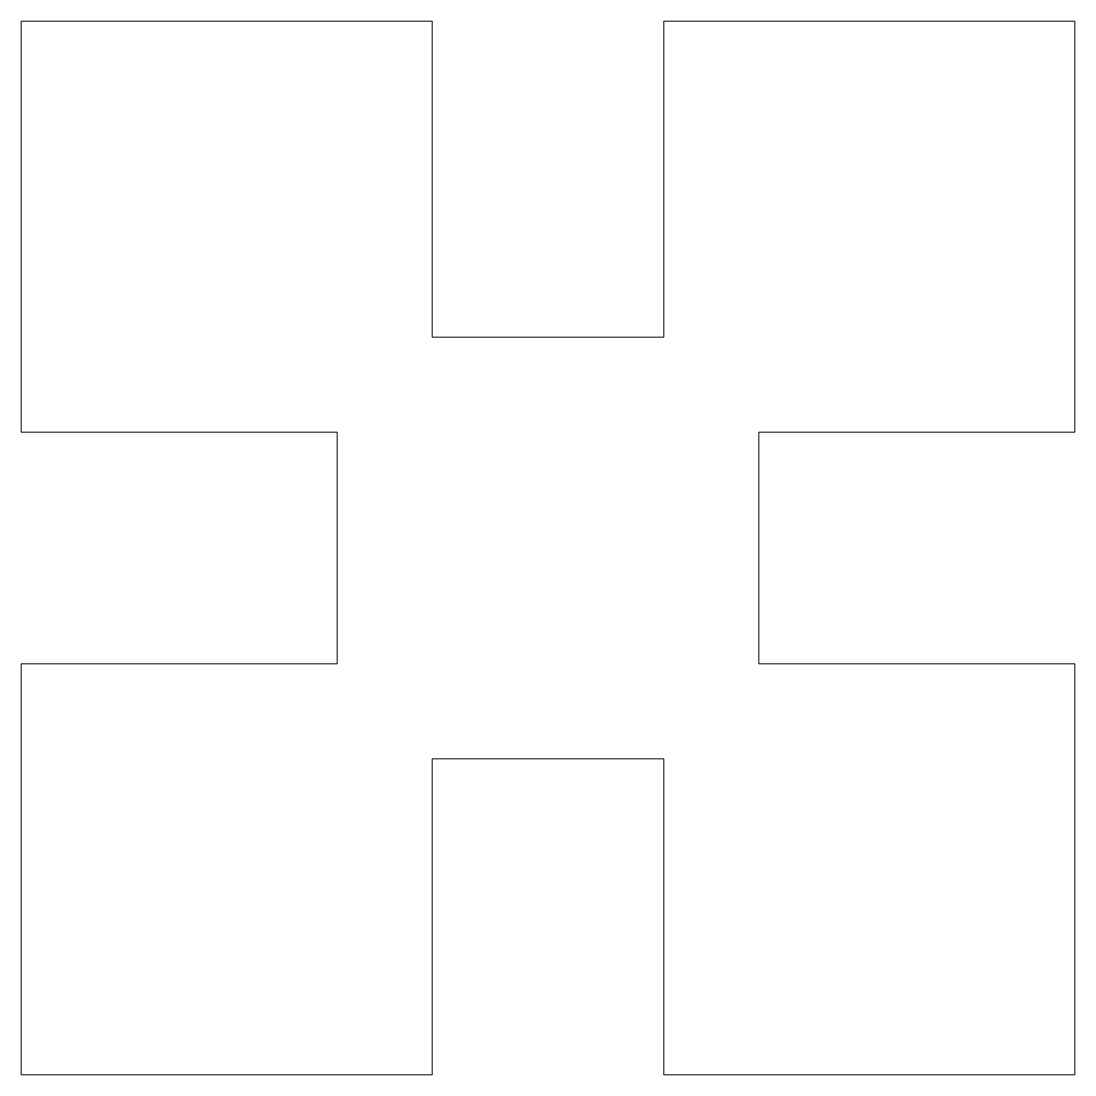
# Model space of a CAD drawing. Header units: inches. Extents: x 4.49 to 5.49, y 3.79 to 4.79.
import ezdxf

# ---------------------------------------------------------------- set-up
doc = ezdxf.new("R2010")
doc.units = ezdxf.units.IN
doc.header["$MEASUREMENT"] = 0
doc.layers.add('CONTINUOUS', color=7, linetype='Continuous', lineweight=0)

msp = doc.modelspace()

# ---------------------------------------------------------------- linework, layer by layer
at = {"layer": 'CONTINUOUS'}
for p, q in [((4.4912, 4.7879), (4.4912, 4.3979)), ((4.8812, 4.7879), (4.4912, 4.7879)), ((4.8812, 4.7879), (4.8812, 4.4879)), ((5.4912, 4.7879), (5.1012, 4.7879)), ((5.1012, 4.4879), (5.1012, 4.7879)), ((5.4912, 4.3979), (5.4912, 4.7879)), ((4.8812, 4.4879), (5.1012, 4.4879)), ((4.7912, 4.3979), (4.4912, 4.3979)), ((4.7912, 4.1779), (4.7912, 4.3979)), ((5.1912, 4.3979), (5.1912, 4.1779)), ((5.4912, 4.3979), (5.1912, 4.3979)), ((4.4912, 4.1779), (4.7912, 4.1779)), ((4.4912, 4.1779), (4.4912, 3.7879)), ((5.1912, 4.1779), (5.4912, 4.1779)), ((5.4912, 3.7879), (5.4912, 4.1779)), ((5.1012, 4.0879), (4.8812, 4.0879)), ((4.8812, 4.0879), (4.8812, 3.7879)), ((5.1012, 3.7879), (5.1012, 4.0879)), ((4.4912, 3.7879), (4.8812, 3.7879)), ((5.1012, 3.7879), (5.4912, 3.7879))]:
    msp.add_line(p, q, dxfattribs=at)

doc.saveas('drawing.dxf')
